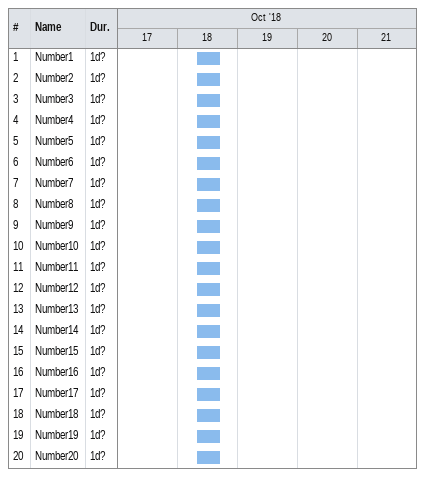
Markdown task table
| ID | Task | Duration | Start | Finish |
|---|---|---|---|---|
| 1 | Number1 | 1d? | 2018-10-18 | 2018-10-18 |
| 2 | Number2 | 1d? | 2018-10-18 | 2018-10-18 |
| 3 | Number3 | 1d? | 2018-10-18 | 2018-10-18 |
| 4 | Number4 | 1d? | 2018-10-18 | 2018-10-18 |
| 5 | Number5 | 1d? | 2018-10-18 | 2018-10-18 |
| 6 | Number6 | 1d? | 2018-10-18 | 2018-10-18 |
| 7 | Number7 | 1d? | 2018-10-18 | 2018-10-18 |
| 8 | Number8 | 1d? | 2018-10-18 | 2018-10-18 |
| 9 | Number9 | 1d? | 2018-10-18 | 2018-10-18 |
| 10 | Number10 | 1d? | 2018-10-18 | 2018-10-18 |
| 11 | Number11 | 1d? | 2018-10-18 | 2018-10-18 |
| 12 | Number12 | 1d? | 2018-10-18 | 2018-10-18 |
| 13 | Number13 | 1d? | 2018-10-18 | 2018-10-18 |
| 14 | Number14 | 1d? | 2018-10-18 | 2018-10-18 |
| 15 | Number15 | 1d? | 2018-10-18 | 2018-10-18 |
| 16 | Number16 | 1d? | 2018-10-18 | 2018-10-18 |
| 17 | Number17 | 1d? | 2018-10-18 | 2018-10-18 |
| 18 | Number18 | 1d? | 2018-10-18 | 2018-10-18 |
| 19 | Number19 | 1d? | 2018-10-18 | 2018-10-18 |
| 20 | Number20 | 1d? | 2018-10-18 | 2018-10-18 |
